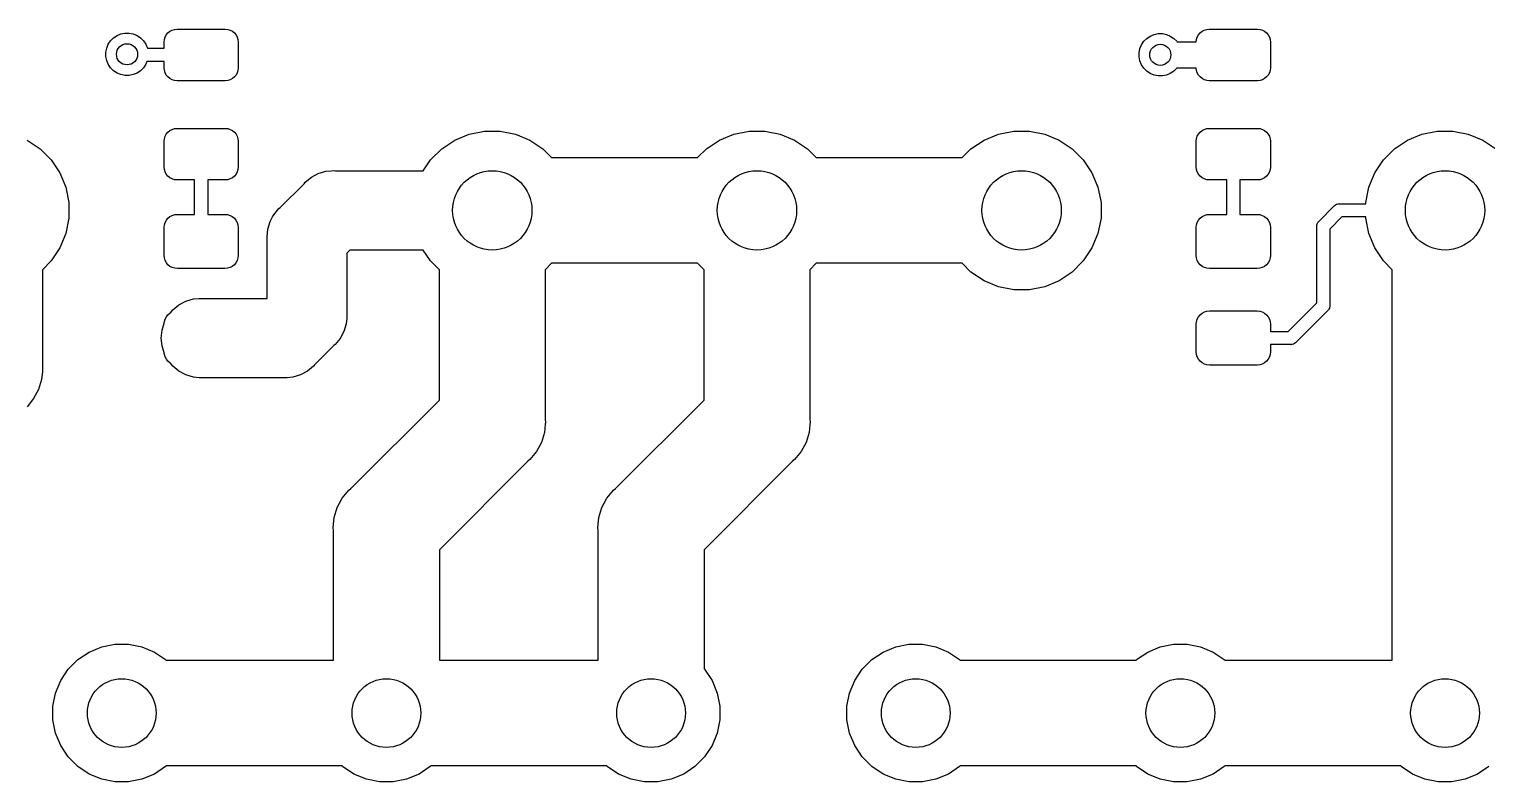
# Model space of a CAD drawing. Extents: x 1.69 to 6.13, y -5.81 to -1.91.
# Drawn here: x 2.982 to 4.067, y -5.76 to -5.2 of the extents above; entities that cross this region are included whole.
import ezdxf

# ---------------------------------------------------------------- set-up
doc = ezdxf.new("R2010")
doc.units = 0
doc.header["$MEASUREMENT"] = 0
doc.layers.add('BLACK', color=7, linetype='CONTINUOUS')

msp = doc.modelspace()

# ---------------------------------------------------------------- linework, layer by layer
at = {"layer": 'BLACK', "linetype": 'CONTINUOUS'}
for p, q in [((3.04766, -5.20455), (3.05052, -5.20336)), ((3.05052, -5.20336), (3.05357, -5.20276)), ((3.05357, -5.20276), (3.05667, -5.20276)), ((3.05667, -5.20276), (3.05971, -5.20336)), ((3.05971, -5.20336), (3.06258, -5.20455)), ((3.08341, -5.20573), (3.08429, -5.20407)), ((3.08429, -5.20407), (3.08549, -5.20261)), ((3.08549, -5.20261), (3.08694, -5.20142)), ((3.08694, -5.20142), (3.0886, -5.20053)), ((3.0886, -5.20053), (3.0904, -5.19999)), ((3.0904, -5.19999), (3.09227, -5.1998)), ((3.09227, -5.1998), (3.1282, -5.1998)), ((3.1282, -5.1998), (3.13007, -5.19999)), ((3.13007, -5.19999), (3.13187, -5.20053)), ((3.13187, -5.20053), (3.13353, -5.20142)), ((3.13353, -5.20142), (3.13498, -5.20261)), ((3.13498, -5.20261), (3.13618, -5.20407)), ((3.13618, -5.20407), (3.13706, -5.20573)), ((3.81616, -5.20494), (3.81903, -5.20375)), ((3.81903, -5.20375), (3.82207, -5.20315)), ((3.82207, -5.20315), (3.82517, -5.20315)), ((3.82517, -5.20315), (3.82822, -5.20375)), ((3.82822, -5.20375), (3.83108, -5.20494)), ((3.85112, -5.20573), (3.85201, -5.20407)), ((3.85201, -5.20407), (3.8532, -5.20261)), ((3.8532, -5.20261), (3.85466, -5.20142)), ((3.85466, -5.20142), (3.85632, -5.20053)), ((3.85632, -5.20053), (3.85812, -5.19999)), ((3.85812, -5.19999), (3.85999, -5.1998)), ((3.85999, -5.1998), (3.89592, -5.1998)), ((3.89592, -5.1998), (3.89779, -5.19999)), ((3.89779, -5.19999), (3.89959, -5.20053)), ((3.89959, -5.20053), (3.90125, -5.20142)), ((3.90125, -5.20142), (3.9027, -5.20261)), ((3.9027, -5.20261), (3.90389, -5.20407)), ((3.90389, -5.20407), (3.90478, -5.20573)), ((3.03937, -5.21695), (3.03998, -5.21391)), ((3.03998, -5.21391), (3.04116, -5.21104)), ((3.04116, -5.21104), (3.04289, -5.20847)), ((3.04289, -5.20847), (3.04508, -5.20627)), ((3.04508, -5.20627), (3.04766, -5.20455)), ((3.06258, -5.20455), (3.06516, -5.20627)), ((3.06516, -5.20627), (3.06735, -5.20847)), ((3.06735, -5.20847), (3.06907, -5.21104)), ((3.06907, -5.21104), (3.07026, -5.21391)), ((3.07026, -5.21391), (3.07029, -5.21407)), ((3.07029, -5.21407), (3.08268, -5.21407)), ((3.08268, -5.2094), (3.08286, -5.20753)), ((3.08268, -5.21407), (3.08268, -5.2094)), ((3.08286, -5.20753), (3.08341, -5.20573)), ((3.13706, -5.20573), (3.13761, -5.20753)), ((3.13761, -5.20753), (3.1378, -5.2094)), ((3.1378, -5.2094), (3.1378, -5.22859)), ((3.80787, -5.21735), (3.80848, -5.2143)), ((3.80848, -5.2143), (3.80967, -5.21144)), ((3.80967, -5.21144), (3.81139, -5.20886)), ((3.81139, -5.20886), (3.81358, -5.20667)), ((3.81358, -5.20667), (3.81616, -5.20494)), ((3.83108, -5.20494), (3.83366, -5.20667)), ((3.83366, -5.20667), (3.83585, -5.20886)), ((3.83585, -5.20886), (3.83605, -5.20915)), ((3.83605, -5.20915), (3.85042, -5.20915)), ((3.85042, -5.20915), (3.85058, -5.20753)), ((3.85058, -5.20753), (3.85112, -5.20573)), ((3.90478, -5.20573), (3.90533, -5.20753)), ((3.90533, -5.20753), (3.90551, -5.2094)), ((3.90551, -5.2094), (3.90551, -5.22859)), ((3.03937, -5.22005), (3.03937, -5.21695)), ((3.03998, -5.2231), (3.03937, -5.22005)), ((3.04116, -5.22596), (3.03998, -5.2231)), ((3.06992, -5.22392), (3.06907, -5.22596)), ((3.08268, -5.22392), (3.06992, -5.22392)), ((3.08268, -5.22859), (3.08268, -5.22392)), ((3.80787, -5.22045), (3.80787, -5.21735)), ((3.80848, -5.22349), (3.80787, -5.22045)), ((3.80967, -5.22636), (3.80848, -5.22349)), ((3.04289, -5.22854), (3.04116, -5.22596)), ((3.04508, -5.23074), (3.04289, -5.22854)), ((3.04766, -5.23246), (3.04508, -5.23074)), ((3.05052, -5.23365), (3.04766, -5.23246)), ((3.05357, -5.23425), (3.05052, -5.23365)), ((3.05667, -5.23425), (3.05357, -5.23425)), ((3.05971, -5.23365), (3.05667, -5.23425)), ((3.06258, -5.23246), (3.05971, -5.23365)), ((3.06516, -5.23074), (3.06258, -5.23246)), ((3.06735, -5.22854), (3.06516, -5.23074)), ((3.06907, -5.22596), (3.06735, -5.22854)), ((3.08286, -5.23046), (3.08268, -5.22859)), ((3.08341, -5.23226), (3.08286, -5.23046)), ((3.08429, -5.23392), (3.08341, -5.23226)), ((3.08549, -5.23538), (3.08429, -5.23392)), ((3.08694, -5.23657), (3.08549, -5.23538)), ((3.0886, -5.23746), (3.08694, -5.23657)), ((3.13353, -5.23657), (3.13187, -5.23746)), ((3.13498, -5.23538), (3.13353, -5.23657)), ((3.13618, -5.23392), (3.13498, -5.23538)), ((3.13706, -5.23226), (3.13618, -5.23392)), ((3.13761, -5.23046), (3.13706, -5.23226)), ((3.1378, -5.22859), (3.13761, -5.23046)), ((3.81139, -5.22894), (3.80967, -5.22636)), ((3.81358, -5.23113), (3.81139, -5.22894)), ((3.81616, -5.23285), (3.81358, -5.23113)), ((3.81903, -5.23404), (3.81616, -5.23285)), ((3.82207, -5.23465), (3.81903, -5.23404)), ((3.82517, -5.23465), (3.82207, -5.23465)), ((3.82822, -5.23404), (3.82517, -5.23465)), ((3.83108, -5.23285), (3.82822, -5.23404)), ((3.83366, -5.23113), (3.83108, -5.23285)), ((3.83585, -5.22894), (3.83366, -5.23113)), ((3.83592, -5.22884), (3.83585, -5.22894)), ((3.85042, -5.22884), (3.83592, -5.22884)), ((3.85058, -5.23046), (3.85042, -5.22884)), ((3.85112, -5.23226), (3.85058, -5.23046)), ((3.85201, -5.23392), (3.85112, -5.23226)), ((3.8532, -5.23538), (3.85201, -5.23392)), ((3.85466, -5.23657), (3.8532, -5.23538)), ((3.85632, -5.23746), (3.85466, -5.23657)), ((3.90125, -5.23657), (3.89959, -5.23746)), ((3.9027, -5.23538), (3.90125, -5.23657)), ((3.90389, -5.23392), (3.9027, -5.23538)), ((3.90478, -5.23226), (3.90389, -5.23392)), ((3.90533, -5.23046), (3.90478, -5.23226)), ((3.90551, -5.22859), (3.90533, -5.23046)), ((3.0904, -5.238), (3.0886, -5.23746)), ((3.09227, -5.23819), (3.0904, -5.238)), ((3.1282, -5.23819), (3.09227, -5.23819)), ((3.13007, -5.238), (3.1282, -5.23819)), ((3.13187, -5.23746), (3.13007, -5.238)), ((3.85812, -5.238), (3.85632, -5.23746)), ((3.85999, -5.23819), (3.85812, -5.238)), ((3.89592, -5.23819), (3.85999, -5.23819)), ((3.89779, -5.238), (3.89592, -5.23819)), ((3.89959, -5.23746), (3.89779, -5.238)), ((3.08286, -5.28135), (3.08341, -5.27955)), ((3.08341, -5.27955), (3.08429, -5.27789)), ((3.08429, -5.27789), (3.08549, -5.27643)), ((3.08549, -5.27643), (3.08694, -5.27524)), ((3.08694, -5.27524), (3.0886, -5.27435)), ((3.0886, -5.27435), (3.0904, -5.27381)), ((3.0904, -5.27381), (3.09227, -5.27362)), ((3.09227, -5.27362), (3.1282, -5.27362)), ((3.1282, -5.27362), (3.13007, -5.27381)), ((3.13007, -5.27381), (3.13187, -5.27435)), ((3.13187, -5.27435), (3.13353, -5.27524)), ((3.13353, -5.27524), (3.13498, -5.27643)), ((3.13498, -5.27643), (3.13618, -5.27789)), ((3.13618, -5.27789), (3.13706, -5.27955)), ((3.13706, -5.27955), (3.13761, -5.28135)), ((3.2988, -5.28231), (3.30955, -5.27786)), ((3.30955, -5.27786), (3.32096, -5.27559)), ((3.32096, -5.27559), (3.33259, -5.27559)), ((3.33259, -5.27559), (3.344, -5.27786)), ((3.344, -5.27786), (3.35474, -5.28231)), ((3.49565, -5.28231), (3.5064, -5.27786)), ((3.5064, -5.27786), (3.51781, -5.27559)), ((3.51781, -5.27559), (3.52944, -5.27559)), ((3.52944, -5.27559), (3.54085, -5.27786)), ((3.54085, -5.27786), (3.5516, -5.28231)), ((3.6925, -5.28231), (3.70325, -5.27786)), ((3.70325, -5.27786), (3.71466, -5.27559)), ((3.71466, -5.27559), (3.72629, -5.27559)), ((3.72629, -5.27559), (3.7377, -5.27786)), ((3.7377, -5.27786), (3.74845, -5.28231)), ((3.85058, -5.28135), (3.85112, -5.27955)), ((3.85112, -5.27955), (3.85201, -5.27789)), ((3.85201, -5.27789), (3.8532, -5.27643)), ((3.8532, -5.27643), (3.85466, -5.27524)), ((3.85466, -5.27524), (3.85632, -5.27435)), ((3.85632, -5.27435), (3.85812, -5.27381)), ((3.85812, -5.27381), (3.85999, -5.27362)), ((3.85999, -5.27362), (3.89592, -5.27362)), ((3.89592, -5.27362), (3.89779, -5.27381)), ((3.89779, -5.27381), (3.89959, -5.27435)), ((3.89959, -5.27435), (3.90125, -5.27524)), ((3.90125, -5.27524), (3.9027, -5.27643)), ((3.9027, -5.27643), (3.90389, -5.27789)), ((3.90389, -5.27789), (3.90478, -5.27955)), ((3.90478, -5.27955), (3.90533, -5.28135)), ((4.00746, -5.28231), (4.01821, -5.27786)), ((4.01821, -5.27786), (4.02962, -5.27559)), ((4.02962, -5.27559), (4.04125, -5.27559)), ((4.04125, -5.27559), (4.05266, -5.27786)), ((4.05266, -5.27786), (4.06341, -5.28231)), ((2.98073, -5.28231), (2.9904, -5.28877)), ((2.9904, -5.28877), (2.99863, -5.297)), ((3.08268, -5.28322), (3.08286, -5.28135)), ((3.08268, -5.30241), (3.08268, -5.28322)), ((3.13761, -5.28135), (3.1378, -5.28322)), ((3.1378, -5.28322), (3.1378, -5.30241)), ((3.2809, -5.297), (3.28913, -5.28877)), ((3.28913, -5.28877), (3.2988, -5.28231)), ((3.35474, -5.28231), (3.36442, -5.28877)), ((3.36442, -5.28877), (3.37092, -5.29528)), ((3.47948, -5.29528), (3.48598, -5.28877)), ((3.48598, -5.28877), (3.49565, -5.28231)), ((3.5516, -5.28231), (3.56127, -5.28877)), ((3.56127, -5.28877), (3.56777, -5.29528)), ((3.67633, -5.29528), (3.68283, -5.28877)), ((3.68283, -5.28877), (3.6925, -5.28231)), ((3.74845, -5.28231), (3.75812, -5.28877)), ((3.75812, -5.28877), (3.76634, -5.297)), ((3.85039, -5.28322), (3.85058, -5.28135)), ((3.85039, -5.30241), (3.85039, -5.28322)), ((3.90533, -5.28135), (3.90551, -5.28322)), ((3.90551, -5.28322), (3.90551, -5.30241)), ((3.98956, -5.297), (3.99779, -5.28877)), ((3.99779, -5.28877), (4.00746, -5.28231)), ((4.06341, -5.28231), (4.07308, -5.28877)), ((2.99863, -5.297), (3.00509, -5.30667)), ((3.27548, -5.30512), (3.2809, -5.297)), ((3.37092, -5.29528), (3.47948, -5.29528)), ((3.56777, -5.29528), (3.67633, -5.29528)), ((3.76634, -5.297), (3.77281, -5.30667)), ((3.9831, -5.30667), (3.98956, -5.297)), ((3.00509, -5.30667), (3.00954, -5.31742)), ((3.08286, -5.30428), (3.08268, -5.30241)), ((3.08341, -5.30608), (3.08286, -5.30428)), ((3.08429, -5.30774), (3.08341, -5.30608)), ((3.08549, -5.3092), (3.08429, -5.30774)), ((3.08694, -5.31039), (3.08549, -5.3092)), ((3.0886, -5.31128), (3.08694, -5.31039)), ((3.0904, -5.31182), (3.0886, -5.31128)), ((3.09227, -5.31201), (3.0904, -5.31182)), ((3.10532, -5.31201), (3.09227, -5.31201)), ((3.10531, -5.3376), (3.10532, -5.31201)), ((3.1282, -5.31201), (3.11516, -5.31201)), ((3.11516, -5.31201), (3.11516, -5.3376)), ((3.13007, -5.31182), (3.1282, -5.31201)), ((3.13187, -5.31128), (3.13007, -5.31182)), ((3.13353, -5.31039), (3.13187, -5.31128)), ((3.13498, -5.3092), (3.13353, -5.31039)), ((3.13618, -5.30774), (3.13498, -5.3092)), ((3.13706, -5.30608), (3.13618, -5.30774)), ((3.13761, -5.30428), (3.13706, -5.30608)), ((3.1378, -5.30241), (3.13761, -5.30428)), ((3.18768, -5.31367), (3.19218, -5.30998)), ((3.19218, -5.30998), (3.19731, -5.30723)), ((3.19731, -5.30723), (3.20287, -5.30555)), ((3.20287, -5.30555), (3.20721, -5.30512)), ((3.20721, -5.30512), (3.20866, -5.30498)), ((3.20721, -5.30512), (3.20721, -5.30512)), ((3.20866, -5.30498), (3.21011, -5.30512)), ((3.21011, -5.30512), (3.27548, -5.30512)), ((3.77281, -5.30667), (3.77726, -5.31742)), ((3.85058, -5.30428), (3.85039, -5.30241)), ((3.85112, -5.30608), (3.85058, -5.30428)), ((3.85201, -5.30774), (3.85112, -5.30608)), ((3.8532, -5.3092), (3.85201, -5.30774)), ((3.85466, -5.31039), (3.8532, -5.3092)), ((3.85632, -5.31128), (3.85466, -5.31039)), ((3.85812, -5.31182), (3.85632, -5.31128)), ((3.85999, -5.31201), (3.85812, -5.31182)), ((3.87303, -5.31201), (3.85999, -5.31201)), ((3.87303, -5.3376), (3.87303, -5.31201)), ((3.89592, -5.31201), (3.88287, -5.31201)), ((3.88287, -5.31201), (3.88287, -5.3376)), ((3.89779, -5.31182), (3.89592, -5.31201)), ((3.89959, -5.31128), (3.89779, -5.31182)), ((3.90125, -5.31039), (3.89959, -5.31128)), ((3.9027, -5.3092), (3.90125, -5.31039)), ((3.90389, -5.30774), (3.9027, -5.3092)), ((3.90478, -5.30608), (3.90389, -5.30774)), ((3.90533, -5.30428), (3.90478, -5.30608)), ((3.90551, -5.30241), (3.90533, -5.30428)), ((3.97865, -5.31742), (3.9831, -5.30667)), ((3.00954, -5.31742), (3.01181, -5.32883)), ((3.16912, -5.33243), (3.18676, -5.31479)), ((3.18676, -5.31479), (3.18768, -5.31367)), ((3.77726, -5.31742), (3.77953, -5.32883)), ((3.97638, -5.32883), (3.97865, -5.31742)), ((3.01181, -5.32883), (3.01181, -5.34046)), ((3.16707, -5.33448), (3.168, -5.33335)), ((3.168, -5.33335), (3.16912, -5.33243)), ((3.77953, -5.32883), (3.77953, -5.34046)), ((3.94157, -5.34281), (3.95304, -5.33134)), ((3.95304, -5.33134), (3.9532, -5.33115)), ((3.9532, -5.33115), (3.95338, -5.331)), ((3.95338, -5.331), (3.95395, -5.33053)), ((3.95338, -5.331), (3.95338, -5.331)), ((3.95395, -5.33053), (3.9548, -5.33008)), ((3.9548, -5.33008), (3.95573, -5.3298)), ((3.95573, -5.3298), (3.95645, -5.32972)), ((3.95645, -5.32972), (3.95669, -5.3297)), ((3.95645, -5.32972), (3.95645, -5.32972)), ((3.95669, -5.3297), (3.95693, -5.32972)), ((3.95693, -5.32972), (3.97638, -5.32972)), ((3.97638, -5.32972), (3.97638, -5.32883)), ((3.01181, -5.34046), (3.00954, -5.35187)), ((3.08287, -5.34552), (3.08343, -5.34367)), ((3.08343, -5.34367), (3.08434, -5.34197)), ((3.08434, -5.34197), (3.08556, -5.34048)), ((3.08556, -5.34048), (3.08705, -5.33926)), ((3.08705, -5.33926), (3.08875, -5.33835)), ((3.08875, -5.33835), (3.0906, -5.33779)), ((3.0906, -5.33779), (3.09252, -5.3376)), ((3.09252, -5.3376), (3.10531, -5.3376)), ((3.11516, -5.3376), (3.12795, -5.3376)), ((3.12795, -5.3376), (3.12987, -5.33779)), ((3.12987, -5.33779), (3.13172, -5.33835)), ((3.13172, -5.33835), (3.13342, -5.33926)), ((3.13342, -5.33926), (3.13491, -5.34048)), ((3.13491, -5.34048), (3.13614, -5.34197)), ((3.13614, -5.34197), (3.13705, -5.34367)), ((3.13705, -5.34367), (3.13761, -5.34552)), ((3.15988, -5.34854), (3.16156, -5.34298)), ((3.16156, -5.34298), (3.16342, -5.3395)), ((3.16342, -5.3395), (3.16431, -5.33785)), ((3.16431, -5.33785), (3.16614, -5.33561)), ((3.16614, -5.33561), (3.16707, -5.33448)), ((3.16707, -5.33448), (3.16707, -5.33448)), ((3.77953, -5.34046), (3.77726, -5.35187)), ((3.85058, -5.34552), (3.85114, -5.34367)), ((3.85114, -5.34367), (3.85205, -5.34197)), ((3.85205, -5.34197), (3.85328, -5.34048)), ((3.85328, -5.34048), (3.85477, -5.33926)), ((3.85477, -5.33926), (3.85647, -5.33835)), ((3.85647, -5.33835), (3.85832, -5.33779)), ((3.85832, -5.33779), (3.86024, -5.3376)), ((3.86024, -5.3376), (3.87303, -5.3376)), ((3.88287, -5.3376), (3.89567, -5.3376)), ((3.89567, -5.3376), (3.89759, -5.33779)), ((3.89759, -5.33779), (3.89944, -5.33835)), ((3.89944, -5.33835), (3.90114, -5.33926)), ((3.90114, -5.33926), (3.90263, -5.34048)), ((3.90263, -5.34048), (3.90385, -5.34197)), ((3.90385, -5.34197), (3.90476, -5.34367)), ((3.90476, -5.34367), (3.90532, -5.34552)), ((3.94003, -5.34549), (3.94031, -5.34456)), ((3.94031, -5.34456), (3.94077, -5.34371)), ((3.94077, -5.34371), (3.94123, -5.34315)), ((3.94123, -5.34315), (3.94139, -5.34296)), ((3.94123, -5.34315), (3.94123, -5.34315)), ((3.94139, -5.34296), (3.94157, -5.34281)), ((3.95873, -5.33957), (3.9498, -5.3485)), ((3.97638, -5.33957), (3.95873, -5.33957)), ((3.97638, -5.34046), (3.97638, -5.33957)), ((3.97865, -5.35187), (3.97638, -5.34046)), ((3.00954, -5.35187), (3.00509, -5.36262)), ((3.08268, -5.34744), (3.08287, -5.34552)), ((3.08268, -5.36811), (3.08268, -5.34744)), ((3.13761, -5.34552), (3.1378, -5.34744)), ((3.1378, -5.34744), (3.1378, -5.36811)), ((3.15931, -5.35433), (3.15988, -5.34854)), ((3.15945, -5.35578), (3.15931, -5.35433)), ((3.15945, -5.4001), (3.15945, -5.35578)), ((3.77726, -5.35187), (3.77281, -5.36262)), ((3.85039, -5.34744), (3.85058, -5.34552)), ((3.85039, -5.36811), (3.85039, -5.34744)), ((3.90532, -5.34552), (3.90551, -5.34744)), ((3.90551, -5.34744), (3.90551, -5.36811)), ((3.93994, -5.34646), (3.94003, -5.34549)), ((3.93996, -5.3467), (3.93994, -5.34646)), ((3.93996, -5.40347), (3.93996, -5.3467)), ((3.9498, -5.3485), (3.9498, -5.40527)), ((3.9831, -5.36262), (3.97865, -5.35187)), ((3.00509, -5.36262), (2.99863, -5.37229)), ((3.22089, -5.36417), (3.2185, -5.36656)), ((3.2185, -5.36656), (3.2185, -5.41194)), ((3.27548, -5.36417), (3.22089, -5.36417)), ((3.2809, -5.37229), (3.27548, -5.36417)), ((3.77281, -5.36262), (3.76634, -5.37229)), ((3.98956, -5.37229), (3.9831, -5.36262)), ((2.99863, -5.37229), (2.99213, -5.37879)), ((3.08287, -5.37003), (3.08268, -5.36811)), ((3.08343, -5.37188), (3.08287, -5.37003)), ((3.08434, -5.37358), (3.08343, -5.37188)), ((3.08556, -5.37507), (3.08434, -5.37358)), ((3.08705, -5.37629), (3.08556, -5.37507)), ((3.08875, -5.3772), (3.08705, -5.37629)), ((3.0906, -5.37776), (3.08875, -5.3772)), ((3.13172, -5.3772), (3.12987, -5.37776)), ((3.13342, -5.37629), (3.13172, -5.3772)), ((3.13491, -5.37507), (3.13342, -5.37629)), ((3.13614, -5.37358), (3.13491, -5.37507)), ((3.13705, -5.37188), (3.13614, -5.37358)), ((3.13761, -5.37003), (3.13705, -5.37188)), ((3.1378, -5.36811), (3.13761, -5.37003)), ((3.2874, -5.37879), (3.2809, -5.37229)), ((3.37092, -5.37402), (3.36614, -5.37879)), ((3.47948, -5.37402), (3.37092, -5.37402)), ((3.48425, -5.37879), (3.47948, -5.37402)), ((3.56777, -5.37402), (3.56299, -5.37879)), ((3.67633, -5.37402), (3.56777, -5.37402)), ((3.68283, -5.38052), (3.67633, -5.37402)), ((3.76634, -5.37229), (3.75812, -5.38052)), ((3.85058, -5.37003), (3.85039, -5.36811)), ((3.85114, -5.37188), (3.85058, -5.37003)), ((3.85205, -5.37358), (3.85114, -5.37188)), ((3.85328, -5.37507), (3.85205, -5.37358)), ((3.85477, -5.37629), (3.85328, -5.37507)), ((3.85647, -5.3772), (3.85477, -5.37629)), ((3.85832, -5.37776), (3.85647, -5.3772)), ((3.89944, -5.3772), (3.89759, -5.37776)), ((3.90114, -5.37629), (3.89944, -5.3772)), ((3.90263, -5.37507), (3.90114, -5.37629)), ((3.90385, -5.37358), (3.90263, -5.37507)), ((3.90476, -5.37188), (3.90385, -5.37358)), ((3.90532, -5.37003), (3.90476, -5.37188)), ((3.90551, -5.36811), (3.90532, -5.37003)), ((3.99606, -5.37879), (3.98956, -5.37229)), ((2.99213, -5.37879), (2.99213, -5.45082)), ((3.09252, -5.37795), (3.0906, -5.37776)), ((3.12795, -5.37795), (3.09252, -5.37795)), ((3.12987, -5.37776), (3.12795, -5.37795)), ((3.2874, -5.47582), (3.2874, -5.37879)), ((3.36614, -5.37879), (3.36614, -5.49019)), ((3.48425, -5.47582), (3.48425, -5.37879)), ((3.56299, -5.37879), (3.56299, -5.49019)), ((3.6925, -5.38698), (3.68283, -5.38052)), ((3.70325, -5.39143), (3.6925, -5.38698)), ((3.74845, -5.38698), (3.7377, -5.39143)), ((3.75812, -5.38052), (3.74845, -5.38698)), ((3.86024, -5.37795), (3.85832, -5.37776)), ((3.89567, -5.37795), (3.86024, -5.37795)), ((3.89759, -5.37776), (3.89567, -5.37795)), ((3.99606, -5.66929), (3.99606, -5.37879)), ((3.71466, -5.3937), (3.70325, -5.39143)), ((3.72629, -5.3937), (3.71466, -5.3937)), ((3.7377, -5.39143), (3.72629, -5.3937)), ((3.08738, -5.41093), (3.08926, -5.40865)), ((3.08926, -5.40865), (3.09375, -5.40496)), ((3.09375, -5.40496), (3.09888, -5.40221)), ((3.09888, -5.40221), (3.10445, -5.40053)), ((3.10445, -5.40053), (3.10879, -5.4001)), ((3.10879, -5.4001), (3.15945, -5.4001)), ((3.85477, -5.41111), (3.85647, -5.4102)), ((3.85647, -5.4102), (3.85832, -5.40964)), ((3.85832, -5.40964), (3.86024, -5.40945)), ((3.86024, -5.40945), (3.89567, -5.40945)), ((3.89567, -5.40945), (3.89759, -5.40964)), ((3.89759, -5.40964), (3.89944, -5.4102)), ((3.89944, -5.4102), (3.90114, -5.41111)), ((3.91873, -5.4247), (3.93996, -5.40347)), ((3.94819, -5.40916), (3.92442, -5.43293)), ((3.94838, -5.40901), (3.94819, -5.40916)), ((3.94877, -5.40854), (3.94838, -5.40901)), ((3.94899, -5.40826), (3.94877, -5.40854)), ((3.94945, -5.4074), (3.94899, -5.40826)), ((3.94957, -5.40702), (3.94945, -5.4074)), ((3.94973, -5.40648), (3.94957, -5.40702)), ((3.9498, -5.40575), (3.94973, -5.40648)), ((3.9498, -5.40527), (3.94983, -5.40551)), ((3.94983, -5.40551), (3.9498, -5.40575)), ((3.9498, -5.40575), (3.9498, -5.40575)), ((3.08114, -5.42384), (3.08276, -5.4185)), ((3.08276, -5.4185), (3.08287, -5.41737)), ((3.08287, -5.41737), (3.08343, -5.41552)), ((3.08343, -5.41552), (3.08434, -5.41382)), ((3.08434, -5.41382), (3.08556, -5.41233)), ((3.08556, -5.41233), (3.08705, -5.41111)), ((3.08705, -5.41111), (3.08738, -5.41093)), ((3.21808, -5.41917), (3.21639, -5.42474)), ((3.2185, -5.41484), (3.21808, -5.41917)), ((3.2185, -5.41194), (3.21865, -5.41339)), ((3.21865, -5.41339), (3.2185, -5.41484)), ((3.2185, -5.41484), (3.2185, -5.41484)), ((3.85039, -5.41929), (3.85058, -5.41737)), ((3.85039, -5.43996), (3.85039, -5.41929)), ((3.85058, -5.41737), (3.85114, -5.41552)), ((3.85114, -5.41552), (3.85205, -5.41382)), ((3.85205, -5.41382), (3.85328, -5.41233)), ((3.85328, -5.41233), (3.85477, -5.41111)), ((3.90114, -5.41111), (3.90263, -5.41233)), ((3.90263, -5.41233), (3.90385, -5.41382)), ((3.90385, -5.41382), (3.90476, -5.41552)), ((3.90476, -5.41552), (3.90532, -5.41737)), ((3.90532, -5.41737), (3.90551, -5.41929)), ((3.90551, -5.41929), (3.90551, -5.4247)), ((3.08057, -5.42963), (3.08114, -5.42384)), ((3.08114, -5.43541), (3.08057, -5.42963)), ((3.21365, -5.42987), (3.20996, -5.43437)), ((3.21639, -5.42474), (3.21365, -5.42987)), ((3.90551, -5.4247), (3.91873, -5.4247)), ((3.08276, -5.44075), (3.08114, -5.43541)), ((3.08287, -5.44188), (3.08276, -5.44075)), ((3.08343, -5.44373), (3.08287, -5.44188)), ((3.20883, -5.43529), (3.19464, -5.44948)), ((3.20996, -5.43437), (3.20883, -5.43529)), ((3.85058, -5.44188), (3.85039, -5.43996)), ((3.85114, -5.44373), (3.85058, -5.44188)), ((3.90532, -5.44188), (3.90476, -5.44373)), ((3.90551, -5.43996), (3.90532, -5.44188)), ((3.92053, -5.43455), (3.90551, -5.43455)), ((3.90551, -5.43455), (3.90551, -5.43996)), ((3.92077, -5.43457), (3.92053, -5.43455)), ((3.92101, -5.43455), (3.92077, -5.43457)), ((3.92173, -5.43448), (3.92101, -5.43455)), ((3.92101, -5.43455), (3.92101, -5.43455)), ((3.92266, -5.43419), (3.92173, -5.43448)), ((3.92352, -5.43374), (3.92266, -5.43419)), ((3.92426, -5.43312), (3.92352, -5.43374)), ((3.92442, -5.43293), (3.92426, -5.43312)), ((2.99213, -5.45082), (2.99232, -5.45276)), ((2.99232, -5.45276), (2.99213, -5.45469)), ((3.08434, -5.44543), (3.08343, -5.44373)), ((3.08556, -5.44692), (3.08434, -5.44543)), ((3.08705, -5.44814), (3.08556, -5.44692)), ((3.08738, -5.44832), (3.08705, -5.44814)), ((3.08926, -5.45061), (3.08738, -5.44832)), ((3.09375, -5.4543), (3.08926, -5.45061)), ((3.19372, -5.45061), (3.18922, -5.4543)), ((3.19464, -5.44948), (3.19372, -5.45061)), ((3.85205, -5.44543), (3.85114, -5.44373)), ((3.85328, -5.44692), (3.85205, -5.44543)), ((3.85477, -5.44814), (3.85328, -5.44692)), ((3.85647, -5.44905), (3.85477, -5.44814)), ((3.85832, -5.44961), (3.85647, -5.44905)), ((3.86024, -5.4498), (3.85832, -5.44961)), ((3.89567, -5.4498), (3.86024, -5.4498)), ((3.89759, -5.44961), (3.89567, -5.4498)), ((3.89944, -5.44905), (3.89759, -5.44961)), ((3.90114, -5.44814), (3.89944, -5.44905)), ((3.90263, -5.44692), (3.90114, -5.44814)), ((3.90385, -5.44543), (3.90263, -5.44692)), ((3.90476, -5.44373), (3.90385, -5.44543)), ((2.99156, -5.46047), (2.98931, -5.4679)), ((2.99213, -5.45469), (2.99156, -5.46047)), ((3.09888, -5.45704), (3.09375, -5.4543)), ((3.10445, -5.45873), (3.09888, -5.45704)), ((3.10879, -5.45915), (3.10445, -5.45873)), ((3.17129, -5.45915), (3.10879, -5.45915)), ((3.17274, -5.4593), (3.17129, -5.45915)), ((3.17419, -5.45915), (3.17274, -5.4593)), ((3.17852, -5.45873), (3.17419, -5.45915)), ((3.17419, -5.45915), (3.17419, -5.45915)), ((3.18409, -5.45704), (3.17852, -5.45873)), ((3.18922, -5.4543), (3.18409, -5.45704)), ((2.98565, -5.47473), (2.98073, -5.48073)), ((2.98931, -5.4679), (2.98565, -5.47473)), ((3.22156, -5.54166), (3.2874, -5.47582)), ((3.41841, -5.54166), (3.48425, -5.47582)), ((3.36614, -5.49406), (3.36557, -5.49984)), ((3.36614, -5.49019), (3.36633, -5.49213)), ((3.36633, -5.49213), (3.36614, -5.49406)), ((3.36614, -5.49406), (3.36614, -5.49406)), ((3.56299, -5.49406), (3.56242, -5.49984)), ((3.56299, -5.49019), (3.56318, -5.49213)), ((3.56318, -5.49213), (3.56299, -5.49406)), ((3.56299, -5.49406), (3.56299, -5.49406)), ((3.36332, -5.50727), (3.35967, -5.5141)), ((3.36557, -5.49984), (3.36332, -5.50727)), ((3.56017, -5.50727), (3.55652, -5.5141)), ((3.56242, -5.49984), (3.56017, -5.50727)), ((3.35967, -5.5141), (3.35475, -5.5201)), ((3.55652, -5.5141), (3.5516, -5.5201)), ((3.35324, -5.52133), (3.2874, -5.58717)), ((3.35475, -5.5201), (3.35324, -5.52133)), ((3.55009, -5.52133), (3.48425, -5.58717)), ((3.5516, -5.5201), (3.55009, -5.52133)), ((3.21318, -5.55254), (3.21514, -5.54889)), ((3.21514, -5.54889), (3.22006, -5.54289)), ((3.22006, -5.54289), (3.22156, -5.54166)), ((3.41003, -5.55254), (3.41199, -5.54889)), ((3.41199, -5.54889), (3.41691, -5.54289)), ((3.41691, -5.54289), (3.41841, -5.54166)), ((3.20923, -5.56315), (3.21148, -5.55573)), ((3.21148, -5.55573), (3.21318, -5.55254)), ((3.40608, -5.56315), (3.40833, -5.55573)), ((3.40833, -5.55573), (3.41003, -5.55254)), ((3.20847, -5.57087), (3.20923, -5.56315)), ((3.20866, -5.5728), (3.20847, -5.57087)), ((3.20866, -5.66929), (3.20866, -5.5728)), ((3.40532, -5.57087), (3.40608, -5.56315)), ((3.40551, -5.5728), (3.40532, -5.57087)), ((3.40551, -5.66929), (3.40551, -5.5728)), ((3.2874, -5.58717), (3.2874, -5.66929)), ((3.48425, -5.58717), (3.48425, -5.67565)), ((3.02694, -5.66331), (3.03625, -5.65945)), ((3.03625, -5.65945), (3.04614, -5.65748)), ((3.04614, -5.65748), (3.05622, -5.65748)), ((3.05622, -5.65748), (3.06611, -5.65945)), ((3.06611, -5.65945), (3.07542, -5.66331)), ((3.61749, -5.66331), (3.6268, -5.65945)), ((3.6268, -5.65945), (3.63669, -5.65748)), ((3.63669, -5.65748), (3.64677, -5.65748)), ((3.64677, -5.65748), (3.65666, -5.65945)), ((3.65666, -5.65945), (3.66598, -5.66331)), ((3.81434, -5.66331), (3.82365, -5.65945)), ((3.82365, -5.65945), (3.83354, -5.65748)), ((3.83354, -5.65748), (3.84362, -5.65748)), ((3.84362, -5.65748), (3.85351, -5.65945)), ((3.85351, -5.65945), (3.86283, -5.66331)), ((3.01143, -5.67604), (3.01856, -5.66891)), ((3.01856, -5.66891), (3.02694, -5.66331)), ((3.07542, -5.66331), (3.08381, -5.66891)), ((3.08381, -5.66891), (3.08419, -5.66929)), ((3.08419, -5.66929), (3.20866, -5.66929)), ((3.2874, -5.66929), (3.40551, -5.66929)), ((3.60198, -5.67604), (3.60911, -5.66891)), ((3.60911, -5.66891), (3.61749, -5.66331)), ((3.66598, -5.66331), (3.67436, -5.66891)), ((3.67436, -5.66891), (3.67474, -5.66929)), ((3.67474, -5.66929), (3.80557, -5.66929)), ((3.80557, -5.66929), (3.80596, -5.66891)), ((3.80596, -5.66891), (3.81434, -5.66331)), ((3.86283, -5.66331), (3.87121, -5.66891)), ((3.87121, -5.66891), (3.87159, -5.66929)), ((3.87159, -5.66929), (3.99606, -5.66929)), ((3.00582, -5.68442), (3.01143, -5.67604)), ((3.48425, -5.67565), (3.48464, -5.67604)), ((3.48464, -5.67604), (3.49024, -5.68442)), ((3.59638, -5.68442), (3.60198, -5.67604)), ((3.00197, -5.69373), (3.00582, -5.68442)), ((3.49024, -5.68442), (3.4941, -5.69373)), ((3.59252, -5.69373), (3.59638, -5.68442)), ((3, -5.70362), (3.00197, -5.69373)), ((3.4941, -5.69373), (3.49606, -5.70362)), ((3.59055, -5.70362), (3.59252, -5.69373)), ((3, -5.7137), (3, -5.70362)), ((3.00197, -5.72359), (3, -5.7137)), ((3.49606, -5.7137), (3.4941, -5.72359)), ((3.49606, -5.70362), (3.49606, -5.7137)), ((3.59055, -5.7137), (3.59055, -5.70362)), ((3.59252, -5.72359), (3.59055, -5.7137)), ((3.00582, -5.7329), (3.00197, -5.72359)), ((3.4941, -5.72359), (3.49024, -5.7329)), ((3.59638, -5.7329), (3.59252, -5.72359)), ((3.01143, -5.74129), (3.00582, -5.7329)), ((3.49024, -5.7329), (3.48464, -5.74129)), ((3.60198, -5.74129), (3.59638, -5.7329)), ((3.01856, -5.74842), (3.01143, -5.74129)), ((3.48464, -5.74129), (3.47751, -5.74842)), ((3.60911, -5.74842), (3.60198, -5.74129)), ((3.02694, -5.75402), (3.01856, -5.74842)), ((3.03625, -5.75788), (3.02694, -5.75402)), ((3.07542, -5.75402), (3.06611, -5.75788)), ((3.08381, -5.74842), (3.07542, -5.75402)), ((3.08419, -5.74803), (3.08381, -5.74842)), ((3.21502, -5.74803), (3.08419, -5.74803)), ((3.21541, -5.74842), (3.21502, -5.74803)), ((3.22379, -5.75402), (3.21541, -5.74842)), ((3.2331, -5.75788), (3.22379, -5.75402)), ((3.27227, -5.75402), (3.26296, -5.75788)), ((3.28066, -5.74842), (3.27227, -5.75402)), ((3.28104, -5.74803), (3.28066, -5.74842)), ((3.41187, -5.74803), (3.28104, -5.74803)), ((3.41226, -5.74842), (3.41187, -5.74803)), ((3.42064, -5.75402), (3.41226, -5.74842)), ((3.42995, -5.75788), (3.42064, -5.75402)), ((3.46913, -5.75402), (3.45981, -5.75788)), ((3.47751, -5.74842), (3.46913, -5.75402)), ((3.61749, -5.75402), (3.60911, -5.74842)), ((3.6268, -5.75788), (3.61749, -5.75402)), ((3.66598, -5.75402), (3.65666, -5.75788)), ((3.67436, -5.74842), (3.66598, -5.75402)), ((3.67474, -5.74803), (3.67436, -5.74842)), ((3.80557, -5.74803), (3.67474, -5.74803)), ((3.80596, -5.74842), (3.80557, -5.74803)), ((3.81434, -5.75402), (3.80596, -5.74842)), ((3.82365, -5.75788), (3.81434, -5.75402)), ((3.86283, -5.75402), (3.85351, -5.75788)), ((3.87121, -5.74842), (3.86283, -5.75402)), ((3.87159, -5.74803), (3.87121, -5.74842)), ((4.00242, -5.74803), (3.87159, -5.74803)), ((4.00281, -5.74842), (4.00242, -5.74803)), ((4.01119, -5.75402), (4.00281, -5.74842)), ((4.0205, -5.75788), (4.01119, -5.75402)), ((4.05968, -5.75402), (4.05036, -5.75788)), ((4.06806, -5.74842), (4.05968, -5.75402)), ((3.04614, -5.75984), (3.03625, -5.75788)), ((3.05622, -5.75984), (3.04614, -5.75984)), ((3.06611, -5.75788), (3.05622, -5.75984)), ((3.24299, -5.75984), (3.2331, -5.75788)), ((3.25307, -5.75984), (3.24299, -5.75984)), ((3.26296, -5.75788), (3.25307, -5.75984)), ((3.43984, -5.75984), (3.42995, -5.75788)), ((3.44992, -5.75984), (3.43984, -5.75984)), ((3.45981, -5.75788), (3.44992, -5.75984)), ((3.63669, -5.75984), (3.6268, -5.75788)), ((3.64677, -5.75984), (3.63669, -5.75984)), ((3.65666, -5.75788), (3.64677, -5.75984)), ((3.83354, -5.75984), (3.82365, -5.75788)), ((3.84362, -5.75984), (3.83354, -5.75984)), ((3.85351, -5.75788), (3.84362, -5.75984)), ((4.03039, -5.75984), (4.0205, -5.75788)), ((4.04047, -5.75984), (4.03039, -5.75984)), ((4.05036, -5.75788), (4.04047, -5.75984))]:
    msp.add_line(p, q, dxfattribs=at)
at = {"layer": 'BLACK'}
for centre, radius in [((3.05512, -5.2185), 0.00787), ((3.82362, -5.2189), 0.00787), ((3.32677, -5.33465), 0.02953), ((3.52362, -5.33465), 0.02953), ((3.72047, -5.33465), 0.02953), ((4.03543, -5.33465), 0.02953), ((3.05118, -5.70866), 0.02559), ((3.24803, -5.70866), 0.02559), ((3.44488, -5.70866), 0.02559), ((3.64173, -5.70866), 0.02559), ((3.83858, -5.70866), 0.02559), ((4.03543, -5.70866), 0.02559)]:
    msp.add_circle(centre, radius, dxfattribs=at)

doc.saveas('drawing.dxf')
